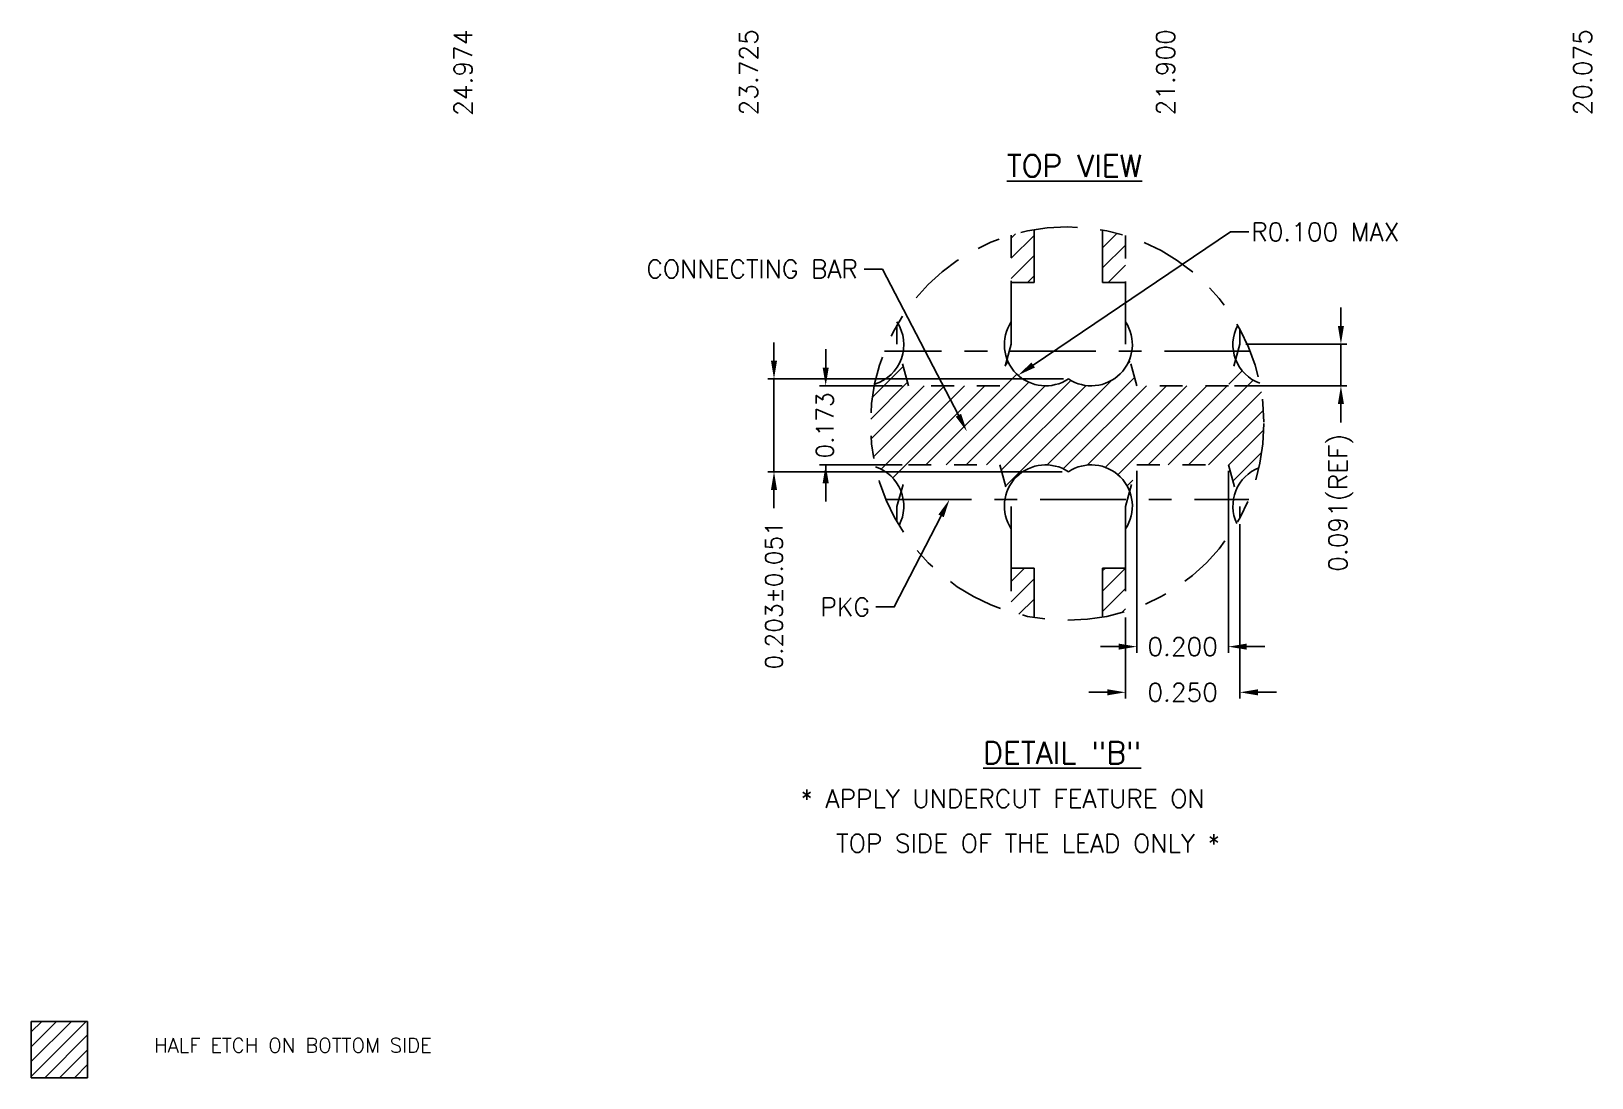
# Model space of a CAD drawing. Extents: x -11.2 to -3.5, y -10 to 1.2.
# Drawn here: x -11.21 to -4.38, y -9.97 to -5.4 of the extents above; entities that cross this region are included whole.
import ezdxf

# ---------------------------------------------------------------- set-up
doc = ezdxf.new("R2010")
doc.units = 0
doc.header["$MEASUREMENT"] = 0
doc.linetypes.add('CENTER', pattern=[2, 1.25, -0.25, 0.25, -0.25])
doc.linetypes.add('HIDDEN', pattern=[0.375, 0.25, -0.125])
for name, color, linetype in [('1', 7, 'CONTINUOUS'), ('1D', 4, 'CONTINUOUS'), ('2', 7, 'CONTINUOUS'), ('2D', 4, 'CONTINUOUS'), ('3D', 4, 'CONTINUOUS')]:
    doc.layers.add(name, color=color, linetype=linetype)
doc.styles.get("Standard").update_dxf_attribs({"font": 'ROMANS.SHX'})

msp = doc.modelspace()

# ---------------------------------------------------------------- hatches: boundary and pattern name
at = {"layer": '2D'}
h = msp.add_hatch(dxfattribs=at)
h.set_pattern_fill('ANSI31', color=256, scale=0.3675, style=0)
h.set_pattern_definition([(45, (-566.58211, -40.806576), (-0.0324827178, 0.0324827178), [])])
h.paths.add_polyline_path([(-10.9664, -9.9743), (-10.9664, -9.7277), (-11.213, -9.7277), (-11.213, -9.9743)])
at = {"layer": '3D'}
h = msp.add_hatch(dxfattribs=at)
h.set_pattern_fill('ANSI31', color=256, scale=0.5, style=0)
h.set_pattern_definition([(45, (-112.377234, -51.119156), (-0.044194174, 0.044194174), [])])
h.paths.add_polyline_path([(-5.8185, -7.1124, 0.051642), (-5.8368, -6.936, -0.216391), (-5.9427, -6.8312), (-5.9745, -6.9471), (-6.3745, -6.9471), (-6.4064, -6.8312, -0.480832), (-6.6745, -6.9171, -0.480832), (-6.9427, -6.8312), (-6.9745, -6.9471), (-7.3745, -6.9471), (-7.4064, -6.8312, -0.231686), (-7.5223, -6.9394, 0.050646), (-7.5398, -7.1124, 0.055561), (-7.5187, -7.3019, -0.226246), (-7.4064, -7.409), (-7.3745, -7.2931), (-6.9745, -7.2931), (-6.9427, -7.409, -0.480832), (-6.6745, -7.3231, -0.480832), (-6.4064, -7.409), (-6.3745, -7.2931), (-5.9745, -7.2931), (-5.9427, -7.409, -0.210665), (-5.8404, -7.3055, 0.056648)])
h.paths.add_polyline_path([(-6.4245, -6.2902, 0.029935), (-6.5245, -6.2657), (-6.5245, -6.4951), (-6.4245, -6.4951)])
h.paths.add_polyline_path([(-6.8245, -6.2641, 0.029855), (-6.9245, -6.2874), (-6.9245, -6.4951), (-6.8245, -6.4951)])
h.paths.add_polyline_path([(-6.4245, -7.7451), (-6.5245, -7.7451), (-6.5245, -7.9591, 0.029935), (-6.4245, -7.9345)])
h.paths.add_polyline_path([(-6.8245, -7.7451), (-6.9245, -7.7451), (-6.9245, -7.9373, 0.029855), (-6.8245, -7.9607)])

# ---------------------------------------------------------------- linework, layer by layer
at = {"layer": '1'}
for p, q in [((-6.9245, -6.4951), (-6.9245, -6.7651)), ((-6.9245, -6.4951), (-6.8245, -6.4951)), ((-6.5245, -6.4951), (-6.4245, -6.4951)), ((-6.4245, -6.7651), (-6.4245, -6.4951)), ((-7.4245, -6.7651), (-7.4245, -6.6821)), ((-5.9245, -6.6985), (-5.9245, -6.7651)), ((-7.4245, -7.5427), (-7.4245, -7.4751)), ((-6.9245, -7.4751), (-6.9245, -7.7451)), ((-6.4245, -7.7451), (-6.4245, -7.4751)), ((-5.9245, -7.4751), (-5.9245, -7.5263)), ((-6.9245, -7.7451), (-6.8245, -7.7451)), ((-6.5245, -7.7451), (-6.4245, -7.7451))]:
    msp.add_line(p, q, dxfattribs=at)
for points in [[(-6.8245, -6.2641), (-6.8245, -6.4951)], [(-6.5245, -6.4951), (-6.5245, -6.2657)], [(-6.8245, -7.7451), (-6.8245, -7.9607)], [(-6.5245, -7.9591), (-6.5245, -7.7451)]]:
    msp.add_lwpolyline(points, dxfattribs=at)
for centre, start, end in [((-7.5748, -6.7669), 286.94137, 33.53321), ((-6.7743, -6.7669), 146.46679, 303.59962), ((-6.5748, -6.7669), 236.40038, 33.53321), ((-5.7743, -6.7669), 152.06916, 249.72087), ((-7.5748, -7.4732), 332.01248, 71.87384), ((-6.7743, -7.4732), 56.40038, 213.53321), ((-6.5748, -7.4732), 326.46679, 123.59962), ((-5.7743, -7.4732), 111.53433, 204.9862)]:
    msp.add_arc(centre, 0.1803, start, end, dxfattribs=at)
at = {"layer": '1D', "linetype": 'HIDDEN', "ltscale": 0.3}
for p, q in [((-6.9245, -6.2874), (-6.9245, -6.4951)), ((-6.4245, -6.2902), (-6.4245, -6.4951)), ((-7.3745, -6.9471), (-7.4245, -6.7651)), ((-6.9245, -6.7651), (-6.9745, -6.9471)), ((-6.3745, -6.9471), (-6.4245, -6.7651)), ((-5.9245, -6.7651), (-5.9745, -6.9471)), ((-6.9745, -6.9471), (-7.3745, -6.9471)), ((-5.9745, -6.9471), (-6.3745, -6.9471)), ((-7.4245, -7.4751), (-7.3745, -7.2931)), ((-7.3745, -7.2931), (-6.9745, -7.2931)), ((-6.9745, -7.2931), (-6.9245, -7.4751)), ((-6.4245, -7.4751), (-6.3745, -7.2931)), ((-6.3745, -7.2931), (-5.9745, -7.2931)), ((-5.9745, -7.2931), (-5.9245, -7.4751)), ((-6.9245, -7.7451), (-6.9245, -7.9373)), ((-6.4245, -7.7451), (-6.4245, -7.9345))]:
    msp.add_line(p, q, dxfattribs=at)
at = {"layer": '1D', "color": 2, "linetype": 'CENTER', "ltscale": 0.3}
for points in [[(-5.8791, -6.7951), (-7.4792, -6.7951)], [(-7.4729, -7.4451), (-5.8854, -7.4451)]]:
    msp.add_lwpolyline(points, dxfattribs=at)
at = {"layer": '2'}
for p, q in [((-10.9664, -9.7277), (-11.213, -9.7277)), ((-11.213, -9.7277), (-11.213, -9.9743)), ((-10.9664, -9.9743), (-10.9664, -9.7277)), ((-11.213, -9.9743), (-10.9664, -9.9743))]:
    msp.add_line(p, q, dxfattribs=at)
at = {"layer": '2D'}
for p, q in [((-5.4819, -6.6851), (-5.4819, -6.6051)), ((-7.9627, -6.8371), (-7.9627, -6.7571)), ((-7.7365, -6.8671), (-7.7365, -6.7871)), ((-5.8979, -6.7651), (-5.4553, -6.7651)), ((-5.4819, -6.7651), (-5.4819, -6.9471)), ((-6.6956, -6.9171), (-7.9893, -6.9171)), ((-7.9627, -6.9171), (-7.9627, -7.3231)), ((-7.4011, -6.9471), (-7.7631, -6.9471)), ((-5.9479, -6.9471), (-5.4553, -6.9471)), ((-5.4819, -7.0271), (-5.4819, -7.1071)), ((-7.4011, -7.2931), (-7.7631, -7.2931)), ((-7.7365, -7.2931), (-7.7365, -7.3731)), ((-6.7014, -7.3231), (-7.9893, -7.3231)), ((-7.7365, -7.3731), (-7.7365, -7.4531)), ((-6.3745, -7.3197), (-6.3745, -8.1148)), ((-5.9745, -7.3197), (-5.9745, -8.1148)), ((-7.9627, -7.4031), (-7.9627, -7.4831)), ((-5.9245, -7.5529), (-5.9245, -8.3146)), ((-6.4245, -7.9611), (-6.4245, -8.3146)), ((-6.4545, -8.0882), (-6.5345, -8.0882)), ((-5.8945, -8.0882), (-5.8145, -8.0882)), ((-6.5045, -8.288), (-6.5845, -8.288)), ((-5.8445, -8.288), (-5.7645, -8.288))]:
    msp.add_line(p, q, dxfattribs=at)
for points in [[(-7.1556, -7.0757), (-7.4886, -6.4362), (-7.5686, -6.4362)], [(-7.2316, -7.5162), (-7.4365, -7.9147), (-7.5165, -7.9147)]]:
    msp.add_lwpolyline(points, dxfattribs=at)
at = {"layer": '2D', "color": 2, "linetype": 'CENTER', "ltscale": 0.2}
msp.add_circle((-6.6792, -7.1124), 0.8607, dxfattribs=at)
at = {"layer": '2D'}
for points in [[(-5.4952, -6.6851), (-5.4686, -6.6851), (-5.4819, -6.7651)], [(-7.976, -6.8371), (-7.9493, -6.8371), (-7.9627, -6.9171)], [(-7.7499, -6.8671), (-7.7232, -6.8671), (-7.7365, -6.9471)], [(-5.4952, -7.0271), (-5.4686, -7.0271), (-5.4819, -6.9471)], [(-7.1438, -7.0696), (-7.1187, -7.1467), (-7.1675, -7.0819)], [(-7.7499, -7.3731), (-7.7232, -7.3731), (-7.7365, -7.2931)], [(-7.976, -7.4031), (-7.9493, -7.4031), (-7.9627, -7.3231)], [(-7.2435, -7.5101), (-7.195, -7.4451), (-7.2198, -7.5223)], [(-6.4545, -8.0749), (-6.4545, -8.1015), (-6.3745, -8.0882)], [(-5.8945, -8.0749), (-5.8945, -8.1015), (-5.9745, -8.0882)], [(-6.5045, -8.2747), (-6.5045, -8.3014), (-6.4245, -8.288)], [(-5.8445, -8.2747), (-5.8445, -8.3014), (-5.9245, -8.288)]]:
    msp.add_solid(points, dxfattribs=at)
at = {"layer": '3D'}
msp.add_lwpolyline([(-6.8286, -6.8561), (-5.9655, -6.2737), (-5.8855, -6.2737)], dxfattribs=at)
msp.add_solid([(-6.8211, -6.8672), (-6.8949, -6.9009), (-6.8361, -6.8451)], dxfattribs=at)

# ---------------------------------------------------------------- texts
at = {"layer": '2D', "attachment_point": 5, "rotation": 90}
for s, insert, char_height in [('\\A1;24.974', (-9.3231, -5.5776), 0.08), ('\\A1;23.725', (-8.0741, -5.5757), 0.08), ('\\A1;21.900', (-6.2491, -5.5757), 0.08), ('\\A1;20.075', (-4.4241, -5.5757), 0.08), ('\\A1;0.173', (-7.7402, -7.1206), 0.075), ('\\A1;0.091(REF)', (-5.4819, -7.4588), 0.08), ('\\A1;0.203%%P0.051', (-7.9627, -7.8637), 0.075)]:
    msp.add_mtext(s, dxfattribs=dict(at, insert=insert, char_height=char_height))
at = {"layer": '2D'}
for s, insert, char_height, attachment_point in [('{\\LTOP VIEW}', (-6.3515, -6.0328), 0.096, 9), ('\\A1;CONNECTING BAR', (-7.5952, -6.4762), 0.08, 9), ('\\A1;PKG', (-7.5431, -7.9547), 0.08, 9), ('\\A1;0.200', (-6.1745, -8.0882), 0.08, 5), ('\\A1;0.250', (-6.1745, -8.288), 0.08, 5), ('{\\LDETAIL "B"}', (-6.356, -8.6003), 0.096, 9)]:
    msp.add_mtext(s, dxfattribs=dict(at, insert=insert, char_height=char_height, attachment_point=attachment_point))
at = {"layer": '2D', "linetype": 'ByBlock', "insert": (-10.068, -9.8322), "char_height": 0.063, "attachment_point": 5}
msp.add_mtext('HALF ETCH ON BOTTOM SIDE', dxfattribs=at)
at = {"layer": '3D'}
for s, p in [('R0.100 MAX', (-5.8742, -6.3137)), ('* APPLY UNDERCUT FEATURE ON', (-7.8469, -8.7932)), ('TOP SIDE OF THE LEAD ONLY *', (-7.6907, -8.9886))]:
    msp.add_text(s, height=0.08, dxfattribs=at).set_placement(p)

doc.saveas('drawing.dxf')
